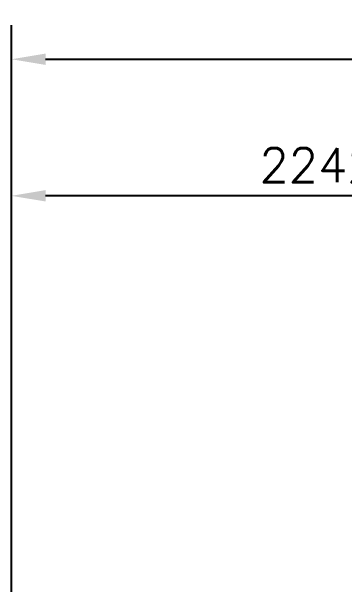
# Model space of a CAD drawing. Header units: millimetres. Extents: x 0 to 55611, y 0 to 32827.
# Drawn here: x 12950 to 14167, y 17068 to 19166 of the extents above; entities that cross this region are included whole.
import ezdxf

# ---------------------------------------------------------------- set-up
doc = ezdxf.new("R2010")
doc.units = ezdxf.units.MM
doc.header["$LTSCALE"] = 10
doc.header["$PDSIZE"] = -1
doc.styles.add('1', font='romans.shx', dxfattribs={"height": 125})
doc.dimstyles.new('50', dxfattribs={"dimscale": 0, "dimtxt": 125, "dimasz": 125, "dimexe": 125, "dimexo": 125, "dimgap": 50, "dimtad": 1, "dimdec": 0, "dimlfac": 49.861111, "dimzin": 1, "dimtxsty": '1', "dimcen": 2.5, "dimclrd": 1, "dimclre": 1, "dimadec": 0, "dimazin": 0, "dimtfac": 1, "dimtdec": 0, "dimtmove": 0, "dimatfit": 3, "dimfxl": 1, "dimtzin": 1, "dimarcsym": 0})

# ---------------------------------------------------------------- blocks, each defined once
blk = doc.blocks.new('_D_8')
at = {"color": 1, "lineweight": -2, "transparency": 16777216}
for p, q in [((12949.5, 16045.1), (12949.5, 19116.4)), ((17433.9, 16045.1), (17433.9, 19116.4)), ((13074.5, 18991.4), (17308.9, 18991.4))]:
    blk.add_line(p, q, dxfattribs=at)
at = {"color": 1, "transparency": 16777216}
for points in [[(13074.5, 19012.3), (13074.5, 18970.6), (12949.5, 18991.4)], [(17308.9, 19012.3), (17308.9, 18970.6), (17433.9, 18991.4)]]:
    blk.add_solid(points, dxfattribs=at)
at = {"layer": 'Defpoints', "color": 0, "transparency": 16777216}
for p in [(17433.9, 18991.4), (12949.5, 15920.1), (17433.9, 15920.1)]:
    blk.add_point(p, dxfattribs=at)
at = {"color": 0, "transparency": 16777216, "insert": (15191.7, 19166.4), "char_height": 125, "attachment_point": 2, "style": '1'}
blk.add_mtext('4484', dxfattribs=at)
blk = doc.blocks.new('_D_10')
at = {"color": 1, "lineweight": -2, "transparency": 16777216}
for p, q in [((12949.5, 16045.1), (12949.5, 18616.4)), ((15191.7, 17130.5), (15191.7, 18616.4)), ((15066.7, 18491.4), (13074.5, 18491.4))]:
    blk.add_line(p, q, dxfattribs=at)
at = {"color": 1, "transparency": 16777216}
for points in [[(13074.5, 18512.3), (13074.5, 18470.6), (12949.5, 18491.4)], [(15066.7, 18512.3), (15066.7, 18470.6), (15191.7, 18491.4)]]:
    blk.add_solid(points, dxfattribs=at)
at = {"layer": 'Defpoints', "color": 0, "transparency": 16777216}
for p in [(12949.5, 18491.4), (15191.7, 17005.5), (12949.5, 15920.1)]:
    blk.add_point(p, dxfattribs=at)
at = {"color": 0, "transparency": 16777216, "insert": (14070.6, 18666.4), "char_height": 125, "attachment_point": 2, "style": '1'}
blk.add_mtext('2242', dxfattribs=at)

msp = doc.modelspace()

# ---------------------------------------------------------------- dimensions: what is measured, and where the dimension line sits
for base, p1, p2, picture, middle in [((17433.9, 18991.4), (12949.5, 15920.1), (17433.9, 15920.1), '_D_8', (15191.7, 18991.4)), ((12949.5, 18491.4), (15191.7, 17005.5), (12949.5, 15920.1), '_D_10', (14070.6, 18491.4))]:
    dim = msp.add_linear_dim(base=base, p1=p1, p2=p2, dimstyle='50', override={"dimscale": 1, "dimlfac": 1})
    dim.commit()
    dim.dimension.update_dxf_attribs({"geometry": picture, "text_midpoint": middle, "dimtype": 160})

doc.saveas('drawing.dxf')
